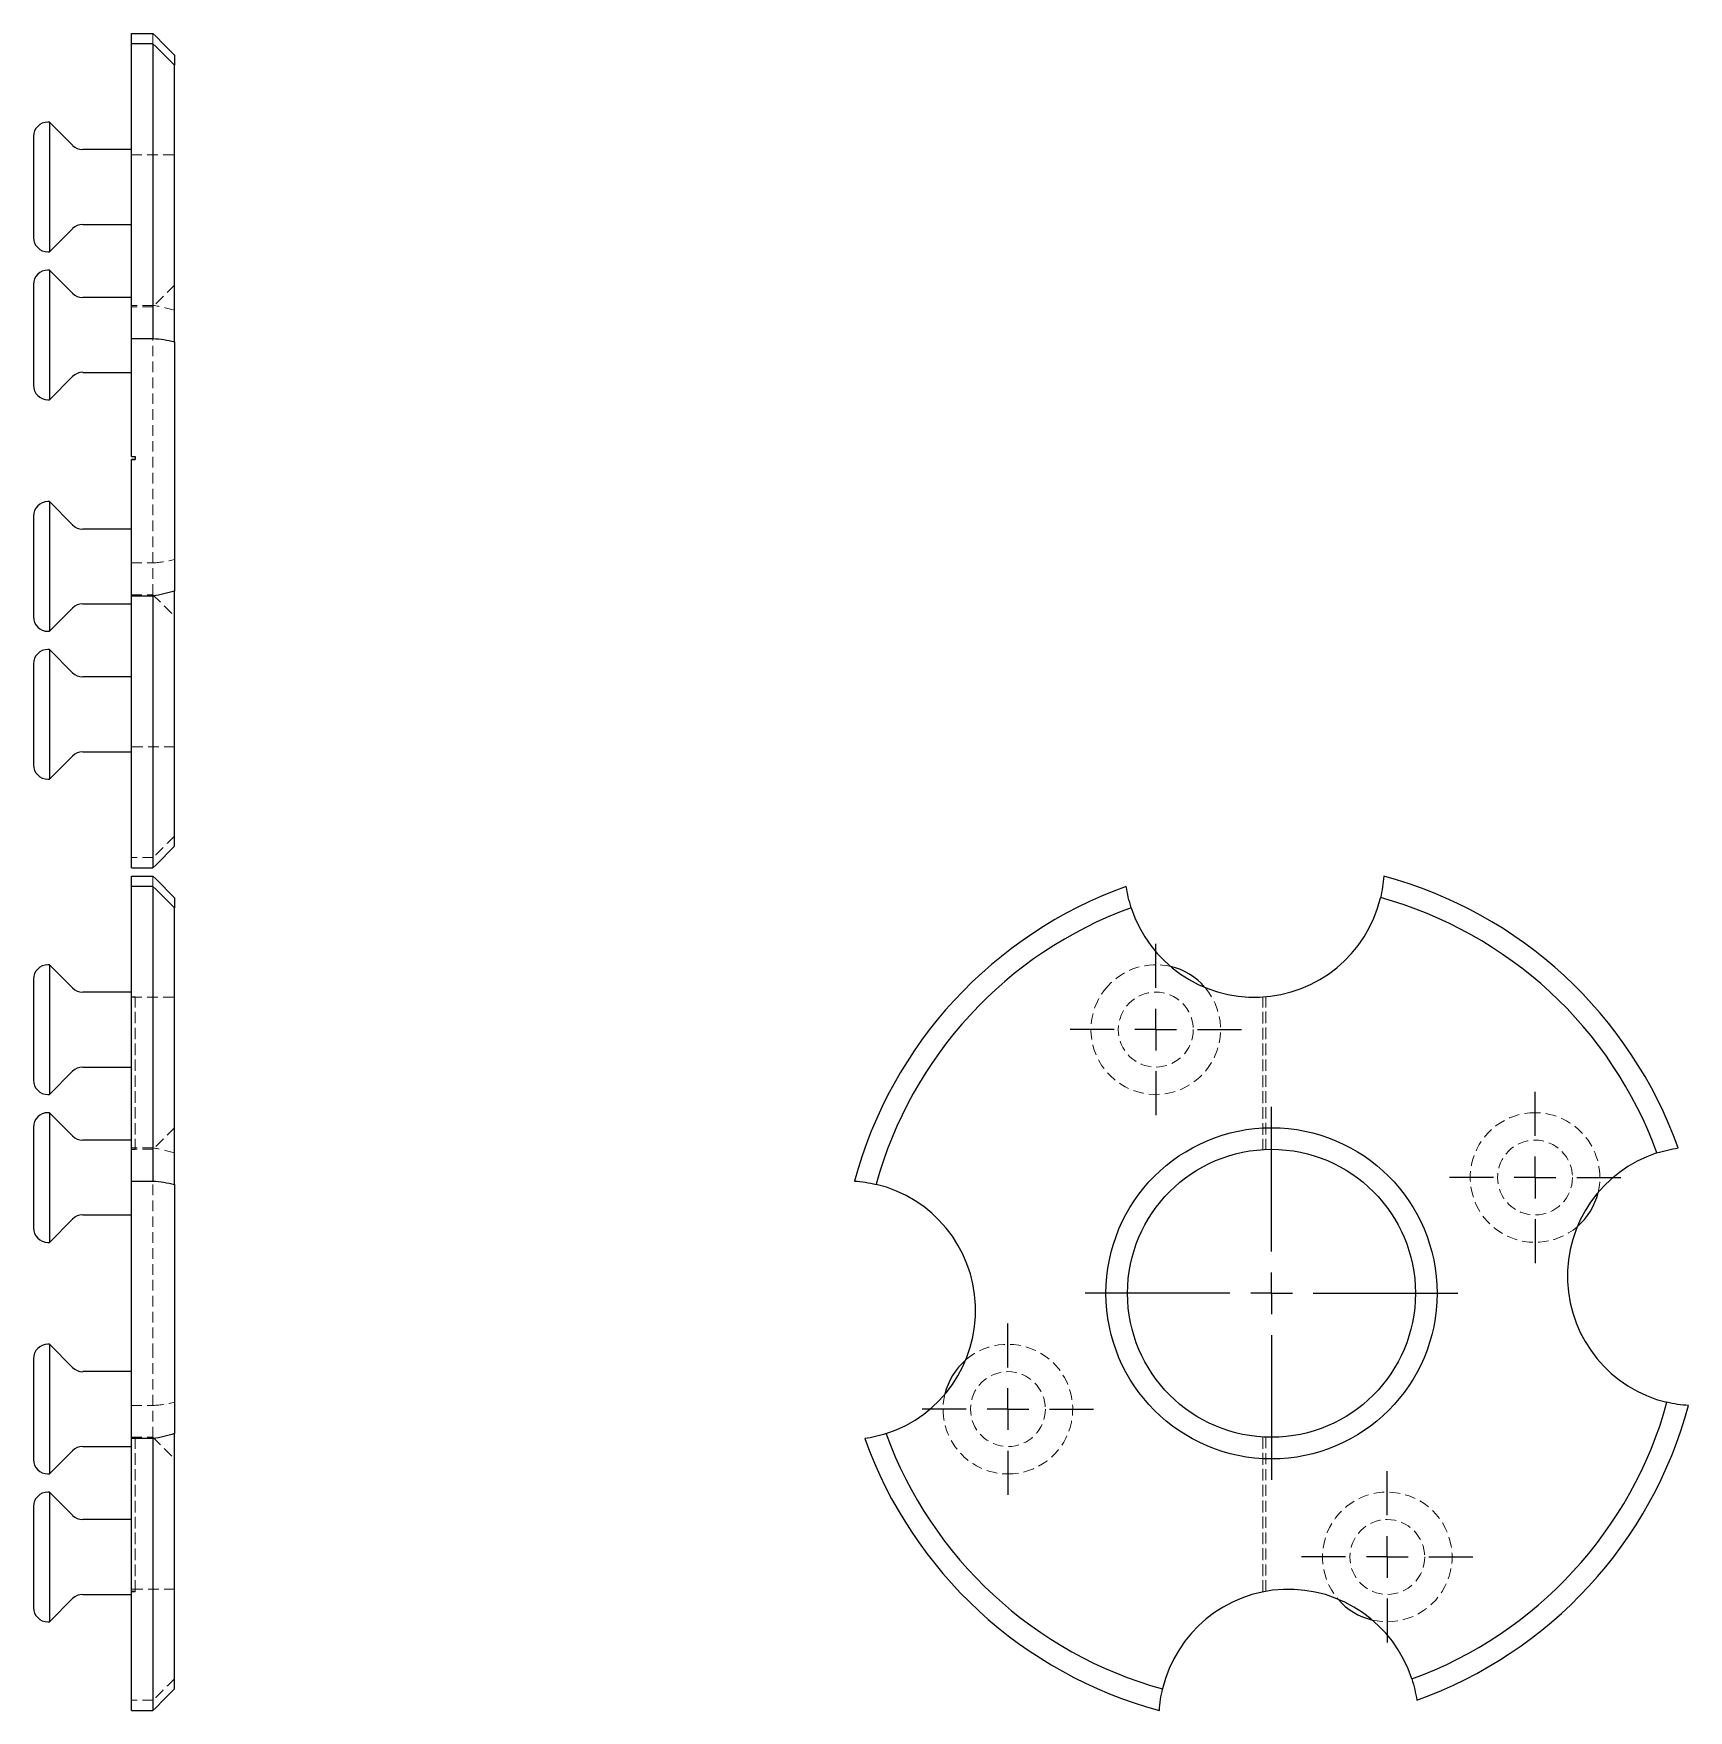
# Model space of a CAD drawing. Header units: millimetres. Extents: x 75 to 273, y 7 to 208.
import ezdxf

# ---------------------------------------------------------------- set-up
doc = ezdxf.new("R2010")
doc.units = ezdxf.units.MM
doc.linetypes.add('HIDDEN', pattern=[1.905, 1.27, -0.635])
doc.layers.add('10', color=7, linetype='Continuous')

# ---------------------------------------------------------------- blocks, each defined once
blk = doc.blocks.new('SW_CENTERMARKSYMBOL_0')
at = {"layer": '10', "color": 0}
for p, q in [((0, 5), (0, 22.35)), ((0, 0), (0, 2.5)), ((-5, 0), (-22.35, 0)), ((0, 0), (-2.5, 0)), ((0, 0), (0, -2.5)), ((0, 0), (2.5, 0)), ((5, 0), (22.35, 0)), ((0, -5), (0, -22.35))]:
    blk.add_line(p, q, dxfattribs=at)
blk = doc.blocks.new('SW_CENTERMARKSYMBOL_1')
at = {"layer": '10', "color": 0}
for p, q in [((0, 5), (0, 10.27)), ((0, 0), (0, 2.5)), ((-5, 0), (-10.27, 0)), ((0, 0), (-2.5, 0)), ((0, 0), (0, -2.5)), ((0, 0), (2.5, 0)), ((5, 0), (10.27, 0)), ((0, -5), (0, -10.27))]:
    blk.add_line(p, q, dxfattribs=at)
blk = doc.blocks.new('SW_CENTERMARKSYMBOL_2')
at = {"layer": '10', "color": 0}
for p, q in [((0, 5), (0, 10.27)), ((0, 0), (0, 2.5)), ((-5, 0), (-10.27, 0)), ((0, 0), (-2.5, 0)), ((0, 0), (0, -2.5)), ((0, 0), (2.5, 0)), ((5, 0), (10.27, 0)), ((0, -5), (0, -10.27))]:
    blk.add_line(p, q, dxfattribs=at)
blk = doc.blocks.new('SW_CENTERMARKSYMBOL_3')
at = {"layer": '10', "color": 0}
for p, q in [((0, 5), (0, 10.27)), ((0, 0), (0, 2.5)), ((-5, 0), (-10.27, 0)), ((0, 0), (-2.5, 0)), ((0, 0), (0, -2.5)), ((0, 0), (2.5, 0)), ((5, 0), (10.27, 0)), ((0, -5), (0, -10.27))]:
    blk.add_line(p, q, dxfattribs=at)
blk = doc.blocks.new('SW_CENTERMARKSYMBOL_4')
at = {"layer": '10', "color": 0}
for p, q in [((0, 5), (0, 10.27)), ((0, 0), (0, 2.5)), ((-5, 0), (-10.27, 0)), ((0, 0), (-2.5, 0)), ((0, 0), (0, -2.5)), ((0, 0), (2.5, 0)), ((5, 0), (10.27, 0)), ((0, -5), (0, -10.27))]:
    blk.add_line(p, q, dxfattribs=at)

msp = doc.modelspace()

# ---------------------------------------------------------------- linework, layer by layer
at = {"color": 7, "linetype": 'Continuous', "lineweight": 25}
for p, q in [((86.28, 208), (88.87, 208)), ((86.28, 206.76), (86.28, 208)), ((86.28, 171.45), (86.28, 206.76)), ((88.87, 206.76), (86.28, 206.76)), ((88.87, 206.76), (88.87, 171.45)), ((91.46, 205.42), (91.46, 204.22)), ((91.46, 171.06), (91.46, 204.22)), ((76.44, 197.37), (76.27, 197.37)), ((79.22, 194.6), (76.44, 197.37)), ((76.44, 197.37), (76.44, 189.6)), ((74.54, 195.65), (74.54, 183.56)), ((86.28, 194.09), (80.44, 194.09)), ((76.44, 189.6), (76.44, 181.84)), ((80.44, 185.12), (86.28, 185.12)), ((76.44, 181.84), (79.22, 184.61)), ((76.27, 181.84), (76.44, 181.84)), ((76.44, 179.65), (76.27, 179.65)), ((79.22, 176.87), (76.44, 179.65)), ((76.44, 179.65), (76.44, 164.11)), ((74.54, 177.92), (74.54, 165.84)), ((86.28, 176.37), (80.44, 176.37)), ((86.28, 171.45), (88.87, 171.45)), ((86.28, 157.31), (86.28, 171.45)), ((91.46, 171.06), (91.46, 141.18)), ((76.44, 164.11), (79.22, 166.89)), ((80.44, 167.39), (86.28, 167.39)), ((76.27, 164.11), (76.44, 164.11)), ((86.28, 157.31), (86.74, 157.31)), ((86.28, 140.58), (86.28, 156.96)), ((86.74, 156.96), (86.28, 156.96)), ((86.28, 156.96), (86.74, 156.96)), ((86.74, 157.31), (86.74, 156.96)), ((76.44, 151.89), (76.27, 151.89)), ((79.22, 149.11), (76.44, 151.89)), ((76.44, 151.89), (76.44, 138.4)), ((74.54, 150.16), (74.54, 139.67)), ((86.28, 148.61), (80.44, 148.61)), ((91.46, 110.58), (91.46, 141.18)), ((74.54, 139.67), (74.54, 138.08)), ((76.44, 136.35), (79.22, 139.13)), ((80.44, 139.63), (86.28, 139.63)), ((88.87, 140.58), (86.28, 140.58)), ((86.28, 108), (86.28, 140.58)), ((88.87, 140.58), (88.87, 108)), ((76.44, 138.4), (76.44, 136.35)), ((76.27, 136.35), (76.44, 136.35)), ((76.44, 134.16), (76.27, 134.16)), ((79.22, 131.39), (76.44, 134.16)), ((76.44, 134.16), (76.44, 118.63)), ((74.54, 132.44), (74.54, 120.35)), ((86.28, 130.88), (80.44, 130.88)), ((76.44, 118.63), (79.22, 121.4)), ((80.44, 121.91), (86.28, 121.91)), ((76.27, 118.63), (76.44, 118.63)), ((86.28, 108), (88.87, 108)), ((86.28, 105.76), (86.28, 107)), ((86.28, 107), (88.87, 107)), ((86.28, 70.45), (86.28, 105.76)), ((88.87, 105.76), (86.28, 105.76)), ((88.87, 105.76), (88.87, 70.45)), ((91.46, 104.42), (91.46, 103.2)), ((91.46, 70.06), (91.46, 103.22)), ((74.54, 94.65), (74.54, 92.69)), ((76.44, 96.37), (76.27, 96.37)), ((79.22, 93.6), (76.44, 96.37)), ((76.44, 96.37), (76.44, 93.86)), ((74.54, 92.69), (74.54, 82.56)), ((76.44, 93.86), (76.44, 80.84)), ((86.28, 93.09), (80.44, 93.09)), ((76.44, 80.84), (79.22, 83.61)), ((80.44, 84.12), (86.28, 84.12)), ((76.27, 80.84), (76.44, 80.84)), ((76.44, 78.65), (76.27, 78.65)), ((79.22, 75.87), (76.44, 78.65)), ((76.44, 78.65), (76.44, 63.11)), ((74.54, 76.92), (74.54, 64.84)), ((86.28, 75.37), (80.44, 75.37)), ((86.28, 70.45), (88.87, 70.45)), ((86.28, 39.58), (86.28, 70.45)), ((91.46, 70.06), (91.46, 40.18)), ((80.44, 66.39), (86.28, 66.39)), ((76.44, 63.11), (79.22, 65.89)), ((76.27, 63.11), (76.44, 63.11)), ((76.44, 50.89), (76.27, 50.89)), ((79.22, 48.11), (76.44, 50.89)), ((76.44, 50.89), (76.44, 35.35)), ((74.54, 49.16), (74.54, 37.08)), ((86.28, 47.61), (80.44, 47.61)), ((80.44, 38.63), (86.28, 38.63)), ((88.87, 39.58), (86.28, 39.58)), ((86.28, 7), (86.28, 39.58)), ((88.87, 39.58), (88.87, 7)), ((91.46, 9.58), (91.46, 40.18)), ((76.44, 35.35), (79.22, 38.13)), ((76.27, 35.35), (76.44, 35.35)), ((76.44, 33.16), (76.27, 33.16)), ((79.22, 30.39), (76.44, 33.16)), ((76.44, 33.16), (76.44, 17.63)), ((74.54, 31.44), (74.54, 19.35)), ((86.28, 29.88), (80.44, 29.88)), ((76.44, 17.63), (79.22, 20.4)), ((80.44, 20.91), (86.28, 20.91)), ((76.27, 17.63), (76.44, 17.63)), ((86.28, 7), (88.87, 7))]:
    msp.add_line(p, q, dxfattribs=at)
at = {"color": 7, "linetype": 'HIDDEN', "lineweight": 18}
for p, q in [((88.87, 206.76), (88.87, 208)), ((86.28, 193.48), (91.46, 193.48)), ((91.46, 177.85), (88.87, 175.26)), ((88.87, 175.42), (86.28, 175.42)), ((88.87, 175.26), (86.28, 175.26)), ((88.87, 140.74), (88.87, 171.45)), ((86.74, 157.31), (86.28, 157.31)), ((86.28, 144.55), (88.87, 144.55)), ((86.28, 140.74), (88.87, 140.74)), ((88.87, 140.58), (88.87, 140.74)), ((88.87, 140.74), (91.46, 138.15)), ((91.46, 122.52), (86.28, 122.52)), ((88.87, 109.24), (86.28, 109.24)), ((88.87, 105.76), (88.87, 107)), ((86.28, 92.54), (86.74, 92.54)), ((86.74, 92.51), (86.28, 92.51)), ((86.28, 92.48), (91.46, 92.48)), ((86.74, 92.54), (86.74, 92.51)), ((86.74, 92.54), (86.74, 74.25)), ((86.74, 74.23), (86.74, 92.51)), ((221.96, 92.51), (221.96, 74.23)), ((221.96, 74.23), (221.96, 92.51)), ((221.96, 92.51), (221.96, 92.51)), ((222.31, 92.54), (222.31, 74.25)), ((222.31, 92.54), (222.31, 92.54)), ((222.31, 74.25), (222.31, 92.54)), ((91.46, 76.85), (88.87, 74.26)), ((88.87, 74.42), (86.28, 74.42)), ((88.87, 74.26), (86.28, 74.26)), ((86.74, 74.25), (86.28, 74.25)), ((86.28, 74.23), (86.74, 74.23)), ((86.74, 74.23), (86.74, 74.25)), ((221.96, 74.23), (221.96, 74.23)), ((222.31, 74.25), (222.31, 74.25)), ((88.87, 49.71), (88.87, 70.45)), ((88.87, 39.74), (88.87, 49.71)), ((86.28, 43.55), (88.87, 43.55)), ((86.74, 39.77), (86.28, 39.77)), ((86.28, 39.75), (86.74, 39.75)), ((86.28, 39.74), (88.87, 39.74)), ((86.74, 39.75), (86.74, 39.77)), ((86.74, 21.21), (86.74, 39.77)), ((86.74, 39.75), (86.74, 21.28)), ((88.87, 39.58), (88.87, 39.74)), ((88.87, 39.74), (91.46, 37.15)), ((221.96, 39.77), (221.96, 21.21)), ((221.96, 21.21), (221.96, 39.77)), ((221.96, 39.77), (221.96, 39.77)), ((222.31, 39.75), (222.31, 21.28)), ((222.31, 39.75), (222.31, 39.75)), ((222.31, 21.28), (222.31, 39.75)), ((91.46, 21.52), (86.28, 21.52)), ((86.74, 21.28), (86.28, 21.28)), ((86.28, 21.21), (86.74, 21.21)), ((86.74, 21.21), (86.74, 21.28)), ((221.96, 21.21), (221.96, 21.21)), ((222.31, 21.28), (222.31, 21.28)), ((88.87, 8.24), (86.28, 8.24))]:
    msp.add_line(p, q, dxfattribs=at)
at = {"color": 7, "linetype": 'HIDDEN', "lineweight": 18, "flags": 128}
msp.add_lwpolyline([(235.09, 17.84), (235.93, 17.69), (236.88, 17.63)], dxfattribs=at)
at = {"color": 7, "linetype": 'HIDDEN', "lineweight": 18}
for centre in [(209.12, 88.61), (254.6, 70.88), (191.39, 43.12), (236.88, 25.4)]:
    msp.add_circle(centre, 4.49, dxfattribs=at)
at = {"color": 7, "linetype": 'Continuous', "lineweight": 25}
for radius in [19.85, 17.26]:
    msp.add_circle((223, 57), radius, dxfattribs=at)
for centre, radius, start, end in [((76.27, 195.65), 1.73, 90, 180), ((80.44, 195.82), 1.73, 225, 270), ((80.44, 183.39), 1.73, 90, 135), ((76.27, 183.56), 1.73, 180, 270), ((76.27, 177.92), 1.73, 90, 180), ((80.44, 178.09), 1.73, 225, 270), ((80.44, 165.67), 1.73, 90, 135), ((76.27, 165.84), 1.73, 180, 270), ((76.27, 150.16), 1.73, 90, 180), ((80.44, 150.33), 1.73, 225, 270), ((80.44, 137.91), 1.73, 90, 135), ((76.27, 138.08), 1.73, 180, 270), ((76.27, 132.44), 1.73, 90, 180), ((80.44, 132.61), 1.73, 225, 270), ((80.44, 120.18), 1.73, 90, 135), ((76.27, 120.35), 1.73, 180, 270), ((223, 57), 51.78, 19.6577, 74.9428), ((223, 57), 51.78, 109.6577, 164.9428), ((223, 57), 49.19, 110.0015, 164.599), ((220.95, 108.01), 15.53, 197.9698, 346.6307), ((223, 57), 49.19, 20.0015, 74.599), ((76.27, 94.65), 1.73, 90, 180), ((209.12, 88.61), 7.77, 40.5893, 76.6828), ((80.44, 94.82), 1.73, 225, 270), ((76.27, 82.56), 1.73, 180, 270), ((80.44, 82.39), 1.73, 90, 135), ((76.27, 76.92), 1.73, 90, 180), ((80.44, 77.09), 1.73, 225, 270), ((274.01, 59.05), 15.53, 107.9698, 256.6307), ((171.99, 54.95), 15.53, 287.9698, 76.6307), ((254.6, 70.88), 7.77, 310.5931, 346.6796), ((80.44, 64.67), 1.73, 90, 135), ((76.27, 64.84), 1.73, 180, 270), ((76.27, 49.16), 1.73, 90, 180), ((191.39, 43.12), 7.77, 130.5875, 166.6856), ((80.44, 49.33), 1.73, 225, 270), ((223, 57), 49.19, 290.0015, 344.599), ((223, 57), 51.78, 289.6577, 344.9428), ((80.44, 36.91), 1.73, 90, 135), ((223, 57), 51.78, 199.6577, 254.9428), ((223, 57), 49.19, 200.0015, 254.599), ((76.27, 37.08), 1.73, 180, 270), ((76.27, 31.44), 1.73, 90, 180), ((80.44, 31.61), 1.73, 225, 270), ((80.44, 19.18), 1.73, 90, 135), ((225.05, 5.99), 15.53, 17.9698, 166.6307), ((236.88, 25.4), 7.77, 220.5914, 256.6824), ((76.27, 19.35), 1.73, 180, 270)]:
    msp.add_arc(centre, radius, start, end, dxfattribs=at)
at = {"color": 7, "linetype": 'HIDDEN', "lineweight": 18}
for centre, start, end in [((209.12, 88.61), 76.6828, 137.418), ((209.12, 88.61), 137.418, 40.5893), ((254.6, 70.88), 90, 310.5931), ((254.6, 70.88), 346.6796, 90), ((191.39, 43.12), 270, 130.5875), ((191.39, 43.12), 166.6856, 270), ((236.88, 25.4), 270, 220.5914)]:
    msp.add_arc(centre, 7.77, start, end, dxfattribs=at)
at = {"color": 7, "linetype": 'Continuous', "lineweight": 25}
for points in [[(88.87, 208), (89.73, 207.13), (90.59, 206.27), (91.46, 205.42)], [(91.46, 204.22), (90.59, 205.05), (89.73, 205.89), (88.87, 206.76)], [(88.87, 171.45), (89.73, 171.39), (90.59, 171.26), (91.46, 171.06)], [(91.46, 141.18), (90.59, 140.91), (89.73, 140.71), (88.87, 140.58)], [(88.87, 108), (89.73, 108.87), (90.59, 109.73), (91.46, 110.58)], [(88.87, 107), (89.73, 106.13), (90.59, 105.27), (91.46, 104.42)], [(236.45, 107), (236.39, 106.13), (236.26, 105.27), (236.06, 104.42)], [(91.46, 103.22), (90.59, 104.05), (89.73, 104.89), (88.87, 105.76)], [(206.18, 103.22), (205.91, 104.05), (205.71, 104.89), (205.58, 105.76)], [(269.22, 73.82), (270.05, 74.09), (270.89, 74.29), (271.76, 74.42)], [(88.87, 70.45), (89.73, 70.39), (90.59, 70.26), (91.46, 70.06)], [(173, 70.45), (173.87, 70.39), (174.73, 70.26), (175.58, 70.06)], [(273, 43.55), (272.13, 43.61), (271.27, 43.74), (270.42, 43.94)], [(91.46, 40.18), (90.59, 39.91), (89.73, 39.71), (88.87, 39.58)], [(176.78, 40.18), (175.95, 39.91), (175.11, 39.71), (174.24, 39.58)], [(239.82, 10.78), (240.09, 9.95), (240.29, 9.11), (240.42, 8.24)], [(88.87, 7), (89.73, 7.87), (90.59, 8.73), (91.46, 9.58)], [(209.55, 7), (209.61, 7.87), (209.74, 8.73), (209.94, 9.58)]]:
    msp.add_open_spline(points, degree=3, dxfattribs=at)
at = {"color": 7, "linetype": 'HIDDEN', "lineweight": 18}
for points in [[(91.46, 174.82), (90.59, 175.09), (89.73, 175.29), (88.87, 175.42)], [(88.87, 144.55), (89.73, 144.61), (90.59, 144.74), (91.46, 144.94)], [(91.46, 111.78), (90.59, 110.95), (89.73, 110.11), (88.87, 109.24)], [(91.46, 73.82), (90.59, 74.09), (89.73, 74.29), (88.87, 74.42)], [(88.87, 43.55), (89.73, 43.61), (90.59, 43.74), (91.46, 43.94)], [(91.46, 10.78), (90.59, 9.95), (89.73, 9.11), (88.87, 8.24)]]:
    msp.add_open_spline(points, degree=3, dxfattribs=at)

# ---------------------------------------------------------------- block references
at = {"layer": '10'}
for name, p in [('SW_CENTERMARKSYMBOL_1', (209.12, 88.61)), ('SW_CENTERMARKSYMBOL_4', (254.6, 70.88)), ('SW_CENTERMARKSYMBOL_0', (223, 57)), ('SW_CENTERMARKSYMBOL_2', (191.39, 43.12)), ('SW_CENTERMARKSYMBOL_3', (236.88, 25.4))]:
    msp.add_blockref(name, p, dxfattribs=at)

doc.saveas('drawing.dxf')
